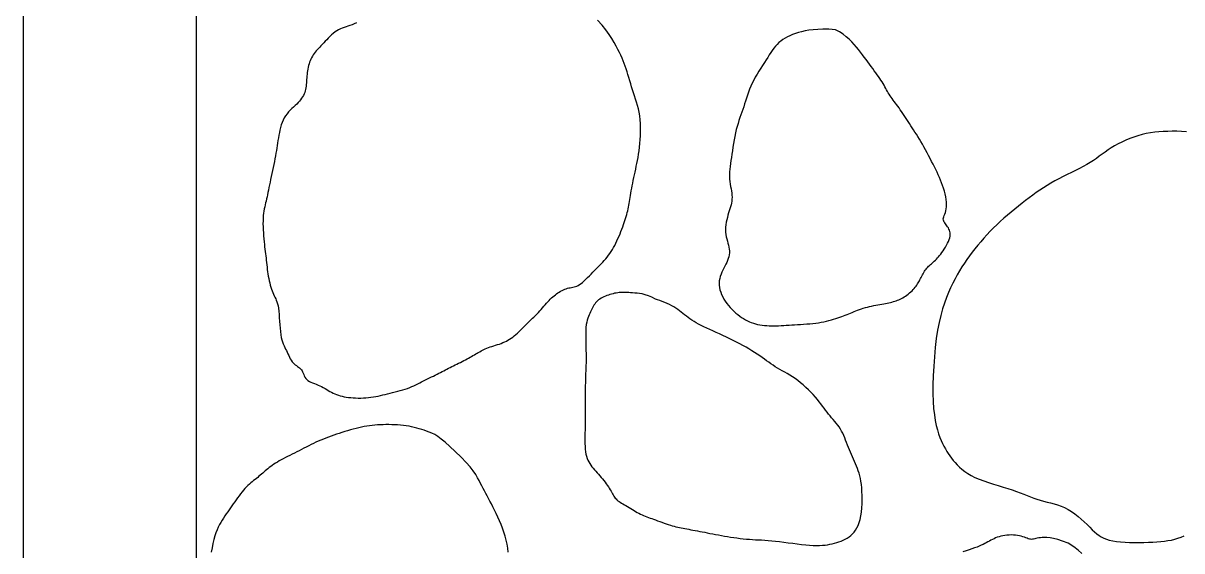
# Model space of a CAD drawing. Header units: inches. Extents: x 11 to 68, y 11 to 126.
# Drawn here: x 11.41 to 44.85, y 91.73 to 106.97 of the extents above; entities that cross this region are included whole.
import ezdxf

# ---------------------------------------------------------------- set-up
doc = ezdxf.new("R2010")
doc.units = ezdxf.units.IN
doc.header["$MEASUREMENT"] = 0

msp = doc.modelspace()

# ---------------------------------------------------------------- linework, layer by layer
for p, q in [((11.407, 126.012), (11.407, 23.607)), ((16.407, 26.012), (16.407, 126.012))]:
    msp.add_line(p, q)
for points in [[(21.024, 106.977), (20.961, 106.948), (20.9, 106.921), (20.84, 106.899), (20.782, 106.878), (20.726, 106.859), (20.671, 106.841), (20.617, 106.821), (20.564, 106.8), (20.512, 106.775), (20.461, 106.745), (20.41, 106.711), (20.359, 106.671), (20.31, 106.628), (20.261, 106.583), (20.214, 106.536), (20.168, 106.488), (20.124, 106.442), (20.081, 106.397), (20.041, 106.354), (20.002, 106.314), (19.966, 106.276), (19.931, 106.238), (19.898, 106.202), (19.866, 106.165), (19.836, 106.128), (19.808, 106.091), (19.782, 106.051), (19.757, 106.011), (19.733, 105.968), (19.711, 105.925), (19.692, 105.88), (19.674, 105.835), (19.657, 105.788), (19.643, 105.74), (19.631, 105.691), (19.621, 105.642), (19.613, 105.592), (19.606, 105.541), (19.6, 105.491), (19.595, 105.44), (19.591, 105.39), (19.588, 105.34), (19.584, 105.291), (19.581, 105.242), (19.577, 105.194), (19.572, 105.146), (19.566, 105.1), (19.558, 105.054), (19.547, 105.009), (19.533, 104.965), (19.516, 104.922), (19.496, 104.879), (19.472, 104.837), (19.445, 104.796), (19.414, 104.754), (19.38, 104.713), (19.343, 104.672), (19.302, 104.63), (19.259, 104.587), (19.212, 104.544), (19.165, 104.499), (19.117, 104.452), (19.07, 104.403), (19.025, 104.35), (18.983, 104.294), (18.945, 104.234), (18.912, 104.169), (18.883, 104.101), (18.858, 104.029), (18.836, 103.955), (18.818, 103.88), (18.801, 103.804), (18.787, 103.728), (18.774, 103.652), (18.762, 103.578), (18.75, 103.505), (18.739, 103.432), (18.727, 103.359), (18.715, 103.285), (18.703, 103.21), (18.689, 103.132), (18.675, 103.052), (18.659, 102.969), (18.642, 102.884), (18.623, 102.797), (18.605, 102.71), (18.586, 102.623), (18.567, 102.536), (18.549, 102.452), (18.532, 102.371), (18.516, 102.293), (18.501, 102.219), (18.486, 102.147), (18.472, 102.079), (18.459, 102.013), (18.446, 101.95), (18.433, 101.889), (18.419, 101.83), (18.406, 101.773), (18.392, 101.716), (18.379, 101.659), (18.367, 101.601), (18.355, 101.541), (18.346, 101.478), (18.338, 101.41), (18.332, 101.337), (18.33, 101.258), (18.329, 101.175), (18.331, 101.088), (18.334, 100.999), (18.339, 100.91), (18.345, 100.822), (18.352, 100.736), (18.36, 100.655), (18.368, 100.578), (18.376, 100.506), (18.385, 100.438), (18.393, 100.372), (18.401, 100.308), (18.41, 100.246), (18.418, 100.183), (18.425, 100.12), (18.433, 100.056), (18.44, 99.991), (18.447, 99.924), (18.454, 99.857), (18.463, 99.79), (18.472, 99.724), (18.482, 99.657), (18.494, 99.592), (18.507, 99.527), (18.522, 99.464), (18.538, 99.403), (18.556, 99.344), (18.574, 99.288), (18.593, 99.234), (18.613, 99.184), (18.634, 99.137), (18.654, 99.094), (18.675, 99.052), (18.695, 99.01), (18.714, 98.967), (18.732, 98.919), (18.748, 98.865), (18.763, 98.803), (18.775, 98.732), (18.785, 98.649), (18.793, 98.557), (18.8, 98.459), (18.807, 98.357), (18.813, 98.254), (18.821, 98.154), (18.83, 98.058), (18.842, 97.97), (18.857, 97.892), (18.874, 97.822), (18.893, 97.76), (18.914, 97.704), (18.936, 97.653), (18.958, 97.604), (18.982, 97.557), (19.004, 97.51), (19.027, 97.462), (19.049, 97.414), (19.072, 97.365), (19.095, 97.318), (19.118, 97.273), (19.143, 97.23), (19.17, 97.191), (19.198, 97.156), (19.228, 97.126), (19.26, 97.099), (19.292, 97.076), (19.324, 97.054), (19.356, 97.033), (19.385, 97.01), (19.412, 96.986), (19.436, 96.959), (19.456, 96.928), (19.473, 96.893), (19.489, 96.856), (19.505, 96.819), (19.522, 96.781), (19.541, 96.743), (19.565, 96.708), (19.593, 96.676), (19.628, 96.648), (19.668, 96.622), (19.713, 96.6), (19.761, 96.579), (19.812, 96.558), (19.864, 96.538), (19.917, 96.517), (19.969, 96.495), (20.02, 96.47), (20.07, 96.444), (20.119, 96.417), (20.167, 96.389), (20.214, 96.361), (20.261, 96.334), (20.309, 96.307), (20.356, 96.283), (20.404, 96.26), (20.454, 96.24), (20.504, 96.221), (20.557, 96.205), (20.611, 96.191), (20.669, 96.178), (20.729, 96.168), (20.793, 96.159), (20.86, 96.152), (20.93, 96.147), (21.003, 96.143), (21.077, 96.142), (21.153, 96.142), (21.228, 96.144), (21.302, 96.149), (21.375, 96.155), (21.446, 96.164), (21.516, 96.174), (21.584, 96.186), (21.652, 96.199), (21.719, 96.214), (21.787, 96.229), (21.856, 96.246), (21.926, 96.263), (21.998, 96.28), (22.071, 96.298), (22.145, 96.316), (22.219, 96.336), (22.292, 96.356), (22.364, 96.376), (22.434, 96.398), (22.501, 96.421), (22.565, 96.446), (22.626, 96.471), (22.685, 96.497), (22.742, 96.524), (22.798, 96.552), (22.853, 96.58), (22.908, 96.609), (22.964, 96.637), (23.02, 96.665), (23.076, 96.693), (23.133, 96.721), (23.19, 96.749), (23.246, 96.776), (23.3, 96.803), (23.354, 96.829), (23.405, 96.855), (23.454, 96.88), (23.501, 96.905), (23.547, 96.929), (23.593, 96.953), (23.638, 96.977), (23.683, 97.001), (23.729, 97.025), (23.776, 97.049), (23.824, 97.074), (23.874, 97.098), (23.925, 97.123), (23.976, 97.147), (24.027, 97.172), (24.078, 97.197), (24.127, 97.222), (24.175, 97.246), (24.221, 97.271), (24.265, 97.295), (24.308, 97.319), (24.349, 97.343), (24.39, 97.367), (24.429, 97.39), (24.468, 97.413), (24.506, 97.436), (24.544, 97.458), (24.583, 97.48), (24.622, 97.501), (24.661, 97.522), (24.702, 97.542), (24.745, 97.561), (24.789, 97.58), (24.836, 97.598), (24.885, 97.615), (24.937, 97.632), (24.989, 97.649), (25.043, 97.666), (25.097, 97.683), (25.151, 97.701), (25.204, 97.72), (25.256, 97.74), (25.305, 97.762), (25.353, 97.786), (25.4, 97.811), (25.446, 97.838), (25.491, 97.868), (25.536, 97.9), (25.58, 97.935), (25.625, 97.973), (25.67, 98.014), (25.716, 98.057), (25.761, 98.102), (25.806, 98.147), (25.85, 98.192), (25.893, 98.236), (25.934, 98.278), (25.973, 98.316), (26.01, 98.352), (26.046, 98.385), (26.079, 98.415), (26.112, 98.445), (26.145, 98.475), (26.178, 98.506), (26.211, 98.539), (26.245, 98.574), (26.281, 98.613), (26.318, 98.655), (26.355, 98.7), (26.394, 98.745), (26.433, 98.791), (26.471, 98.836), (26.51, 98.881), (26.548, 98.923), (26.585, 98.962), (26.622, 98.999), (26.658, 99.034), (26.695, 99.066), (26.731, 99.097), (26.767, 99.125), (26.804, 99.152), (26.842, 99.177), (26.881, 99.201), (26.92, 99.224), (26.96, 99.245), (27, 99.264), (27.039, 99.281), (27.079, 99.296), (27.118, 99.309), (27.157, 99.32), (27.195, 99.328), (27.232, 99.335), (27.269, 99.341), (27.306, 99.349), (27.344, 99.359), (27.383, 99.373), (27.423, 99.391), (27.464, 99.415), (27.508, 99.446), (27.554, 99.482), (27.601, 99.524), (27.649, 99.57), (27.698, 99.618), (27.748, 99.669), (27.798, 99.72), (27.848, 99.771), (27.897, 99.82), (27.946, 99.869), (27.995, 99.917), (28.043, 99.965), (28.089, 100.012), (28.135, 100.06), (28.179, 100.109), (28.222, 100.158), (28.263, 100.209), (28.302, 100.262), (28.34, 100.316), (28.377, 100.372), (28.413, 100.429), (28.447, 100.488), (28.481, 100.55), (28.513, 100.613), (28.545, 100.679), (28.575, 100.746), (28.605, 100.814), (28.634, 100.883), (28.661, 100.951), (28.687, 101.019), (28.712, 101.086), (28.735, 101.15), (28.757, 101.212), (28.777, 101.272), (28.795, 101.33), (28.812, 101.386), (28.828, 101.442), (28.842, 101.496), (28.855, 101.549), (28.867, 101.602), (28.878, 101.654), (28.887, 101.707), (28.897, 101.761), (28.906, 101.816), (28.915, 101.873), (28.924, 101.932), (28.934, 101.993), (28.945, 102.058), (28.957, 102.126), (28.971, 102.197), (28.985, 102.271), (29, 102.348), (29.017, 102.426), (29.033, 102.506), (29.05, 102.586), (29.068, 102.668), (29.086, 102.749), (29.103, 102.832), (29.121, 102.916), (29.138, 103.002), (29.154, 103.091), (29.169, 103.184), (29.183, 103.281), (29.196, 103.383), (29.207, 103.49), (29.215, 103.602), (29.221, 103.717), (29.225, 103.833), (29.225, 103.949), (29.221, 104.065), (29.213, 104.178), (29.201, 104.287), (29.184, 104.392), (29.164, 104.492), (29.14, 104.589), (29.113, 104.682), (29.085, 104.773), (29.056, 104.863), (29.026, 104.951), (28.997, 105.04), (28.968, 105.128), (28.941, 105.217), (28.914, 105.305), (28.888, 105.393), (28.862, 105.479), (28.836, 105.564), (28.809, 105.646), (28.782, 105.727), (28.754, 105.804), (28.725, 105.881), (28.692, 105.958), (28.657, 106.037), (28.617, 106.12), (28.571, 106.208), (28.52, 106.303), (28.461, 106.406), (28.395, 106.519), (28.317, 106.641), (28.225, 106.771), (28.115, 106.909), (27.984, 107.053)], [(34.856, 106.777), (34.662, 106.788), (34.491, 106.791), (34.339, 106.787), (34.204, 106.777), (34.083, 106.761), (33.975, 106.742), (33.876, 106.718), (33.784, 106.693), (33.698, 106.665), (33.616, 106.636), (33.539, 106.604), (33.466, 106.57), (33.397, 106.533), (33.333, 106.493), (33.273, 106.45), (33.218, 106.404), (33.166, 106.353), (33.118, 106.3), (33.073, 106.242), (33.028, 106.181), (32.985, 106.117), (32.941, 106.049), (32.896, 105.978), (32.849, 105.903), (32.799, 105.826), (32.747, 105.746), (32.694, 105.664), (32.642, 105.579), (32.59, 105.494), (32.539, 105.407), (32.492, 105.32), (32.448, 105.232), (32.408, 105.145), (32.373, 105.058), (32.34, 104.971), (32.311, 104.886), (32.283, 104.801), (32.256, 104.717), (32.23, 104.635), (32.203, 104.554), (32.176, 104.475), (32.149, 104.396), (32.121, 104.318), (32.093, 104.238), (32.066, 104.157), (32.039, 104.073), (32.014, 103.986), (31.99, 103.894), (31.967, 103.797), (31.946, 103.697), (31.926, 103.594), (31.908, 103.49), (31.891, 103.385), (31.876, 103.283), (31.861, 103.183), (31.847, 103.087), (31.834, 102.996), (31.823, 102.91), (31.812, 102.828), (31.804, 102.75), (31.798, 102.675), (31.795, 102.602), (31.795, 102.53), (31.798, 102.46), (31.805, 102.39), (31.814, 102.321), (31.825, 102.253), (31.837, 102.186), (31.848, 102.121), (31.857, 102.057), (31.864, 101.996), (31.867, 101.937), (31.865, 101.88), (31.86, 101.825), (31.85, 101.771), (31.838, 101.718), (31.823, 101.663), (31.806, 101.608), (31.788, 101.55), (31.769, 101.489), (31.749, 101.424), (31.731, 101.356), (31.714, 101.286), (31.699, 101.215), (31.687, 101.143), (31.679, 101.071), (31.675, 100.999), (31.677, 100.93), (31.685, 100.863), (31.698, 100.798), (31.714, 100.735), (31.731, 100.674), (31.749, 100.614), (31.765, 100.556), (31.779, 100.499), (31.788, 100.443), (31.792, 100.387), (31.791, 100.332), (31.784, 100.278), (31.773, 100.223), (31.758, 100.168), (31.738, 100.114), (31.716, 100.058), (31.691, 100.003), (31.663, 99.947), (31.634, 99.89), (31.605, 99.832), (31.576, 99.773), (31.551, 99.714), (31.528, 99.653), (31.511, 99.591), (31.499, 99.527), (31.494, 99.462), (31.496, 99.396), (31.505, 99.33), (31.519, 99.263), (31.54, 99.195), (31.565, 99.129), (31.597, 99.063), (31.633, 98.997), (31.673, 98.934), (31.718, 98.872), (31.766, 98.812), (31.816, 98.754), (31.869, 98.699), (31.923, 98.646), (31.978, 98.596), (32.033, 98.55), (32.088, 98.508), (32.143, 98.468), (32.198, 98.433), (32.253, 98.4), (32.309, 98.371), (32.366, 98.345), (32.423, 98.321), (32.483, 98.301), (32.544, 98.283), (32.606, 98.268), (32.67, 98.255), (32.735, 98.245), (32.801, 98.236), (32.868, 98.231), (32.935, 98.227), (33.004, 98.225), (33.072, 98.225), (33.142, 98.227), (33.212, 98.23), (33.284, 98.234), (33.357, 98.238), (33.433, 98.244), (33.511, 98.249), (33.591, 98.254), (33.674, 98.259), (33.76, 98.264), (33.846, 98.268), (33.934, 98.274), (34.022, 98.28), (34.11, 98.287), (34.196, 98.295), (34.281, 98.305), (34.363, 98.317), (34.443, 98.33), (34.52, 98.345), (34.594, 98.361), (34.665, 98.378), (34.734, 98.396), (34.799, 98.415), (34.862, 98.434), (34.921, 98.453), (34.978, 98.473), (35.032, 98.492), (35.085, 98.512), (35.136, 98.532), (35.187, 98.553), (35.237, 98.573), (35.287, 98.594), (35.337, 98.615), (35.388, 98.636), (35.44, 98.657), (35.492, 98.677), (35.546, 98.697), (35.6, 98.716), (35.656, 98.735), (35.714, 98.752), (35.773, 98.768), (35.834, 98.783), (35.894, 98.797), (35.956, 98.81), (36.016, 98.822), (36.076, 98.833), (36.134, 98.844), (36.19, 98.854), (36.244, 98.864), (36.296, 98.874), (36.345, 98.883), (36.393, 98.893), (36.438, 98.903), (36.482, 98.913), (36.525, 98.924), (36.566, 98.936), (36.607, 98.949), (36.646, 98.964), (36.685, 98.979), (36.724, 98.997), (36.762, 99.016), (36.8, 99.037), (36.838, 99.06), (36.876, 99.085), (36.914, 99.113), (36.953, 99.143), (36.991, 99.175), (37.028, 99.207), (37.063, 99.241), (37.097, 99.275), (37.128, 99.308), (37.156, 99.341), (37.181, 99.373), (37.204, 99.404), (37.224, 99.435), (37.242, 99.466), (37.259, 99.497), (37.275, 99.528), (37.291, 99.559), (37.307, 99.592), (37.325, 99.626), (37.343, 99.661), (37.361, 99.696), (37.381, 99.731), (37.401, 99.766), (37.423, 99.8), (37.445, 99.832), (37.468, 99.863), (37.491, 99.892), (37.516, 99.92), (37.541, 99.946), (37.567, 99.971), (37.594, 99.996), (37.621, 100.02), (37.649, 100.045), (37.677, 100.07), (37.705, 100.097), (37.735, 100.124), (37.764, 100.154), (37.795, 100.186), (37.826, 100.221), (37.857, 100.258), (37.89, 100.299), (37.924, 100.344), (37.958, 100.392), (37.993, 100.444), (38.027, 100.498), (38.059, 100.554), (38.088, 100.61), (38.114, 100.665), (38.135, 100.719), (38.15, 100.771), (38.159, 100.819), (38.162, 100.864), (38.16, 100.907), (38.153, 100.947), (38.142, 100.984), (38.127, 101.019), (38.11, 101.052), (38.09, 101.083), (38.069, 101.113), (38.047, 101.141), (38.026, 101.169), (38.006, 101.196), (37.989, 101.224), (37.976, 101.252), (37.968, 101.28), (37.965, 101.311), (37.97, 101.342), (37.979, 101.376), (37.993, 101.413), (38.008, 101.454), (38.024, 101.498), (38.039, 101.547), (38.051, 101.602), (38.059, 101.662), (38.06, 101.728), (38.057, 101.8), (38.048, 101.876), (38.034, 101.955), (38.016, 102.036), (37.995, 102.118), (37.971, 102.2), (37.944, 102.281), (37.916, 102.359), (37.885, 102.436), (37.853, 102.511), (37.819, 102.586), (37.783, 102.661), (37.746, 102.737), (37.707, 102.814), (37.667, 102.893), (37.625, 102.974), (37.583, 103.057), (37.54, 103.141), (37.496, 103.225), (37.451, 103.308), (37.407, 103.39), (37.362, 103.47), (37.318, 103.547), (37.274, 103.62), (37.231, 103.689), (37.188, 103.756), (37.146, 103.821), (37.105, 103.883), (37.064, 103.944), (37.024, 104.004), (36.984, 104.064), (36.946, 104.124), (36.907, 104.183), (36.87, 104.242), (36.832, 104.3), (36.795, 104.357), (36.759, 104.413), (36.723, 104.466), (36.687, 104.518), (36.652, 104.567), (36.617, 104.614), (36.583, 104.659), (36.549, 104.703), (36.517, 104.746), (36.486, 104.788), (36.456, 104.829), (36.428, 104.871), (36.402, 104.912), (36.376, 104.954), (36.352, 104.996), (36.328, 105.038), (36.304, 105.082), (36.279, 105.126), (36.253, 105.172), (36.226, 105.219), (36.196, 105.267), (36.164, 105.317), (36.13, 105.368), (36.093, 105.421), (36.055, 105.476), (36.015, 105.533), (35.973, 105.592), (35.93, 105.652), (35.885, 105.715), (35.837, 105.78), (35.789, 105.846), (35.738, 105.915), (35.685, 105.984), (35.631, 106.056), (35.575, 106.128), (35.516, 106.202), (35.455, 106.277), (35.391, 106.352), (35.323, 106.427), (35.247, 106.501), (35.165, 106.574), (35.073, 106.644), (34.97, 106.712), (34.856, 106.777)], [(44.982, 103.832), (44.841, 103.839), (44.704, 103.843), (44.571, 103.844), (44.441, 103.842), (44.313, 103.838), (44.188, 103.829), (44.065, 103.816), (43.943, 103.799), (43.822, 103.776), (43.702, 103.748), (43.582, 103.714), (43.463, 103.675), (43.346, 103.632), (43.231, 103.584), (43.119, 103.532), (43.012, 103.478), (42.909, 103.421), (42.811, 103.363), (42.72, 103.304), (42.633, 103.244), (42.549, 103.184), (42.466, 103.123), (42.382, 103.062), (42.295, 103.002), (42.205, 102.942), (42.108, 102.882), (42.004, 102.824), (41.893, 102.766), (41.778, 102.709), (41.66, 102.651), (41.539, 102.593), (41.419, 102.534), (41.299, 102.474), (41.183, 102.412), (41.07, 102.348), (40.961, 102.282), (40.855, 102.215), (40.751, 102.145), (40.648, 102.073), (40.546, 101.998), (40.444, 101.922), (40.341, 101.844), (40.237, 101.764), (40.132, 101.681), (40.026, 101.597), (39.92, 101.511), (39.815, 101.422), (39.711, 101.332), (39.608, 101.241), (39.507, 101.147), (39.409, 101.052), (39.314, 100.955), (39.221, 100.856), (39.13, 100.757), (39.043, 100.656), (38.958, 100.555), (38.875, 100.452), (38.796, 100.349), (38.719, 100.245), (38.645, 100.141), (38.573, 100.034), (38.503, 99.925), (38.435, 99.813), (38.368, 99.698), (38.303, 99.579), (38.239, 99.455), (38.175, 99.325), (38.113, 99.188), (38.053, 99.042), (37.995, 98.884), (37.94, 98.713), (37.889, 98.527), (37.842, 98.323), (37.8, 98.1), (37.763, 97.857), (37.732, 97.598), (37.706, 97.33), (37.687, 97.057), (37.673, 96.787), (37.666, 96.524), (37.666, 96.275), (37.673, 96.045), (37.686, 95.839), (37.706, 95.656), (37.731, 95.494), (37.761, 95.35), (37.794, 95.222), (37.829, 95.108), (37.867, 95.005), (37.905, 94.912), (37.944, 94.826), (37.983, 94.747), (38.023, 94.672), (38.064, 94.602), (38.107, 94.535), (38.152, 94.47), (38.2, 94.406), (38.251, 94.342), (38.306, 94.278), (38.365, 94.214), (38.431, 94.149), (38.502, 94.086), (38.582, 94.024), (38.671, 93.964), (38.769, 93.906), (38.879, 93.85), (39, 93.798), (39.131, 93.749), (39.268, 93.702), (39.409, 93.657), (39.551, 93.614), (39.691, 93.571), (39.827, 93.53), (39.956, 93.488), (40.075, 93.447), (40.185, 93.405), (40.289, 93.365), (40.387, 93.325), (40.482, 93.287), (40.575, 93.252), (40.668, 93.218), (40.762, 93.188), (40.858, 93.161), (40.958, 93.136), (41.059, 93.111), (41.161, 93.085), (41.263, 93.055), (41.366, 93.019), (41.467, 92.977), (41.568, 92.926), (41.666, 92.866), (41.762, 92.797), (41.855, 92.722), (41.945, 92.644), (42.031, 92.565), (42.113, 92.486), (42.19, 92.41), (42.263, 92.34), (42.331, 92.277), (42.395, 92.221), (42.459, 92.172), (42.525, 92.129), (42.595, 92.093), (42.671, 92.062), (42.756, 92.036), (42.853, 92.016), (42.961, 92), (43.081, 91.988), (43.209, 91.979), (43.342, 91.974), (43.479, 91.972), (43.617, 91.972), (43.752, 91.974), (43.883, 91.978), (44.007, 91.982), (44.125, 91.989), (44.238, 91.997), (44.345, 92.008), (44.447, 92.023), (44.546, 92.041), (44.642, 92.064), (44.735, 92.091), (44.827, 92.124), (44.916, 92.162)], [(29.655, 99), (29.55, 99.054), (29.452, 99.095), (29.361, 99.125), (29.277, 99.146), (29.198, 99.16), (29.126, 99.169), (29.058, 99.174), (28.996, 99.177), (28.938, 99.181), (28.885, 99.184), (28.834, 99.187), (28.787, 99.19), (28.741, 99.191), (28.697, 99.191), (28.653, 99.19), (28.61, 99.186), (28.566, 99.181), (28.522, 99.174), (28.478, 99.165), (28.433, 99.154), (28.389, 99.142), (28.344, 99.128), (28.3, 99.114), (28.257, 99.098), (28.214, 99.081), (28.171, 99.063), (28.13, 99.043), (28.091, 99.022), (28.053, 99), (28.017, 98.975), (27.984, 98.949), (27.954, 98.92), (27.927, 98.889), (27.902, 98.856), (27.88, 98.821), (27.859, 98.784), (27.84, 98.746), (27.821, 98.707), (27.802, 98.667), (27.783, 98.627), (27.763, 98.586), (27.743, 98.544), (27.724, 98.498), (27.705, 98.449), (27.688, 98.393), (27.673, 98.331), (27.66, 98.26), (27.651, 98.18), (27.646, 98.089), (27.644, 97.989), (27.644, 97.881), (27.646, 97.767), (27.648, 97.649), (27.651, 97.529), (27.654, 97.409), (27.654, 97.289), (27.653, 97.173), (27.651, 97.058), (27.647, 96.944), (27.642, 96.831), (27.637, 96.717), (27.633, 96.601), (27.628, 96.483), (27.625, 96.362), (27.623, 96.236), (27.623, 96.108), (27.623, 95.977), (27.624, 95.847), (27.624, 95.716), (27.625, 95.588), (27.626, 95.463), (27.625, 95.343), (27.624, 95.228), (27.622, 95.119), (27.621, 95.016), (27.62, 94.918), (27.62, 94.827), (27.623, 94.741), (27.628, 94.662), (27.637, 94.588), (27.648, 94.52), (27.664, 94.458), (27.683, 94.4), (27.705, 94.347), (27.731, 94.296), (27.759, 94.249), (27.789, 94.203), (27.822, 94.158), (27.857, 94.114), (27.894, 94.07), (27.933, 94.026), (27.972, 93.982), (28.011, 93.939), (28.051, 93.895), (28.09, 93.85), (28.128, 93.805), (28.165, 93.76), (28.201, 93.714), (28.234, 93.668), (28.266, 93.622), (28.297, 93.578), (28.325, 93.534), (28.351, 93.492), (28.375, 93.452), (28.397, 93.414), (28.417, 93.378), (28.436, 93.344), (28.455, 93.312), (28.475, 93.281), (28.496, 93.253), (28.519, 93.226), (28.545, 93.2), (28.574, 93.176), (28.606, 93.153), (28.641, 93.13), (28.679, 93.107), (28.719, 93.085), (28.761, 93.061), (28.805, 93.037), (28.85, 93.011), (28.896, 92.984), (28.943, 92.955), (28.99, 92.926), (29.038, 92.897), (29.085, 92.868), (29.133, 92.84), (29.179, 92.813), (29.225, 92.789), (29.271, 92.767), (29.315, 92.747), (29.36, 92.728), (29.405, 92.711), (29.452, 92.694), (29.5, 92.677), (29.55, 92.66), (29.604, 92.641), (29.66, 92.621), (29.719, 92.599), (29.78, 92.577), (29.842, 92.554), (29.904, 92.532), (29.966, 92.51), (30.027, 92.49), (30.086, 92.471), (30.142, 92.454), (30.196, 92.439), (30.248, 92.426), (30.3, 92.414), (30.351, 92.403), (30.402, 92.392), (30.454, 92.382), (30.507, 92.372), (30.562, 92.362), (30.619, 92.351), (30.678, 92.34), (30.739, 92.329), (30.802, 92.317), (30.867, 92.305), (30.935, 92.292), (31.005, 92.279), (31.078, 92.264), (31.153, 92.249), (31.23, 92.234), (31.309, 92.219), (31.39, 92.203), (31.474, 92.187), (31.559, 92.171), (31.647, 92.156), (31.736, 92.141), (31.826, 92.127), (31.917, 92.113), (32.009, 92.1), (32.1, 92.089), (32.191, 92.078), (32.281, 92.069), (32.37, 92.062), (32.457, 92.056), (32.544, 92.051), (32.631, 92.046), (32.72, 92.042), (32.812, 92.037), (32.909, 92.03), (33.011, 92.022), (33.121, 92.011), (33.238, 91.997), (33.362, 91.981), (33.489, 91.964), (33.618, 91.947), (33.747, 91.93), (33.872, 91.914), (33.993, 91.901), (34.106, 91.891), (34.21, 91.885), (34.305, 91.883), (34.393, 91.884), (34.475, 91.889), (34.551, 91.896), (34.623, 91.906), (34.692, 91.919), (34.759, 91.933), (34.825, 91.949), (34.889, 91.967), (34.953, 91.987), (35.014, 92.01), (35.075, 92.036), (35.133, 92.065), (35.19, 92.097), (35.244, 92.133), (35.296, 92.173), (35.345, 92.218), (35.391, 92.269), (35.434, 92.326), (35.473, 92.39), (35.508, 92.463), (35.539, 92.545), (35.565, 92.637), (35.585, 92.739), (35.601, 92.849), (35.612, 92.966), (35.619, 93.085), (35.622, 93.205), (35.622, 93.324), (35.617, 93.438), (35.61, 93.546), (35.6, 93.645), (35.587, 93.736), (35.571, 93.82), (35.554, 93.898), (35.534, 93.972), (35.511, 94.042), (35.487, 94.11), (35.462, 94.177), (35.434, 94.243), (35.406, 94.31), (35.376, 94.377), (35.346, 94.444), (35.316, 94.511), (35.286, 94.579), (35.256, 94.647), (35.228, 94.716), (35.2, 94.785), (35.173, 94.854), (35.146, 94.923), (35.118, 94.991), (35.09, 95.058), (35.06, 95.124), (35.028, 95.187), (34.994, 95.247), (34.956, 95.305), (34.916, 95.361), (34.875, 95.414), (34.831, 95.467), (34.787, 95.518), (34.742, 95.57), (34.698, 95.623), (34.654, 95.676), (34.611, 95.731), (34.568, 95.788), (34.525, 95.847), (34.48, 95.908), (34.434, 95.971), (34.384, 96.035), (34.331, 96.101), (34.273, 96.169), (34.21, 96.239), (34.143, 96.309), (34.072, 96.38), (33.998, 96.45), (33.921, 96.518), (33.844, 96.583), (33.766, 96.645), (33.688, 96.703), (33.611, 96.755), (33.536, 96.803), (33.462, 96.847), (33.389, 96.889), (33.318, 96.929), (33.249, 96.968), (33.181, 97.006), (33.115, 97.046), (33.051, 97.087), (32.988, 97.129), (32.926, 97.173), (32.863, 97.218), (32.799, 97.264), (32.733, 97.311), (32.665, 97.359), (32.593, 97.408), (32.518, 97.457), (32.439, 97.508), (32.356, 97.558), (32.27, 97.609), (32.181, 97.659), (32.09, 97.709), (31.996, 97.759), (31.9, 97.807), (31.802, 97.855), (31.703, 97.902), (31.603, 97.948), (31.505, 97.992), (31.408, 98.036), (31.313, 98.079), (31.222, 98.121), (31.135, 98.161), (31.053, 98.201), (30.976, 98.24), (30.903, 98.278), (30.835, 98.316), (30.771, 98.354), (30.71, 98.391), (30.653, 98.429), (30.599, 98.466), (30.548, 98.505), (30.499, 98.543), (30.451, 98.581), (30.403, 98.62), (30.354, 98.658), (30.303, 98.696), (30.249, 98.733), (30.191, 98.77), (30.129, 98.806), (30.063, 98.84), (29.994, 98.873), (29.924, 98.904), (29.854, 98.933), (29.785, 98.958), (29.719, 98.981), (29.655, 99)], [(23.871, 94.598), (23.722, 94.746), (23.591, 94.865), (23.476, 94.958), (23.375, 95.03), (23.284, 95.085), (23.202, 95.126), (23.126, 95.158), (23.053, 95.185), (22.982, 95.21), (22.91, 95.233), (22.839, 95.255), (22.767, 95.275), (22.694, 95.294), (22.62, 95.31), (22.544, 95.325), (22.465, 95.338), (22.384, 95.349), (22.301, 95.357), (22.216, 95.364), (22.131, 95.369), (22.045, 95.372), (21.96, 95.373), (21.876, 95.373), (21.793, 95.371), (21.713, 95.368), (21.635, 95.364), (21.558, 95.358), (21.481, 95.35), (21.406, 95.34), (21.33, 95.329), (21.253, 95.316), (21.176, 95.3), (21.097, 95.283), (21.017, 95.264), (20.936, 95.243), (20.854, 95.22), (20.772, 95.197), (20.691, 95.172), (20.609, 95.147), (20.529, 95.121), (20.45, 95.095), (20.372, 95.069), (20.295, 95.042), (20.219, 95.015), (20.144, 94.987), (20.071, 94.958), (19.998, 94.928), (19.926, 94.896), (19.855, 94.863), (19.786, 94.83), (19.716, 94.795), (19.648, 94.76), (19.579, 94.724), (19.511, 94.689), (19.443, 94.654), (19.375, 94.619), (19.307, 94.585), (19.239, 94.552), (19.172, 94.519), (19.106, 94.486), (19.04, 94.454), (18.977, 94.422), (18.915, 94.39), (18.856, 94.358), (18.799, 94.326), (18.745, 94.294), (18.694, 94.262), (18.645, 94.229), (18.598, 94.197), (18.553, 94.164), (18.511, 94.132), (18.47, 94.1), (18.431, 94.068), (18.393, 94.036), (18.357, 94.005), (18.321, 93.973), (18.285, 93.942), (18.249, 93.911), (18.213, 93.881), (18.176, 93.85), (18.138, 93.82), (18.099, 93.789), (18.059, 93.757), (18.018, 93.725), (17.977, 93.69), (17.935, 93.654), (17.893, 93.615), (17.85, 93.573), (17.808, 93.527), (17.766, 93.479), (17.724, 93.428), (17.682, 93.374), (17.64, 93.319), (17.598, 93.263), (17.556, 93.205), (17.515, 93.148), (17.473, 93.09), (17.432, 93.032), (17.391, 92.974), (17.351, 92.915), (17.31, 92.857), (17.27, 92.797), (17.231, 92.737), (17.191, 92.677), (17.152, 92.615), (17.114, 92.552), (17.077, 92.485), (17.04, 92.413), (17.006, 92.336), (16.972, 92.251), (16.941, 92.158), (16.912, 92.055), (16.885, 91.942), (16.86, 91.82), (16.838, 91.691)], [(25.408, 91.692), (25.393, 91.809), (25.372, 91.925), (25.347, 92.04), (25.317, 92.154), (25.282, 92.267), (25.243, 92.379), (25.2, 92.489), (25.155, 92.597), (25.108, 92.703), (25.06, 92.805), (25.012, 92.903), (24.965, 92.996), (24.92, 93.084), (24.877, 93.166), (24.837, 93.244), (24.798, 93.318), (24.761, 93.389), (24.724, 93.46), (24.687, 93.531), (24.65, 93.603), (24.611, 93.677), (24.571, 93.756), (24.525, 93.841), (24.468, 93.934), (24.396, 94.037), (24.305, 94.153), (24.191, 94.284), (24.047, 94.431), (23.871, 94.598)], [(41.571, 91.954), (41.408, 92.012), (41.268, 92.055), (41.147, 92.085), (41.044, 92.104), (40.957, 92.115), (40.883, 92.118), (40.82, 92.115), (40.766, 92.109), (40.718, 92.101), (40.676, 92.092), (40.638, 92.083), (40.604, 92.074), (40.572, 92.067), (40.542, 92.062), (40.512, 92.06), (40.482, 92.062), (40.451, 92.069), (40.418, 92.079), (40.382, 92.092), (40.344, 92.106), (40.304, 92.122), (40.26, 92.137), (40.213, 92.152), (40.162, 92.165), (40.107, 92.175), (40.049, 92.182), (39.988, 92.186), (39.926, 92.188), (39.864, 92.186), (39.801, 92.182), (39.741, 92.175), (39.682, 92.165), (39.626, 92.152), (39.573, 92.137), (39.523, 92.119), (39.474, 92.1), (39.428, 92.079), (39.382, 92.057), (39.338, 92.034), (39.294, 92.011), (39.25, 91.988), (39.206, 91.964), (39.159, 91.94), (39.11, 91.916), (39.058, 91.891), (39.001, 91.865), (38.938, 91.839), (38.868, 91.813), (38.791, 91.786), (38.708, 91.758), (38.621, 91.73), (38.531, 91.703)], [(41.964, 91.656), (41.861, 91.745), (41.731, 91.844), (41.571, 91.954)]]:
    msp.add_lwpolyline(points)

doc.saveas('drawing.dxf')
